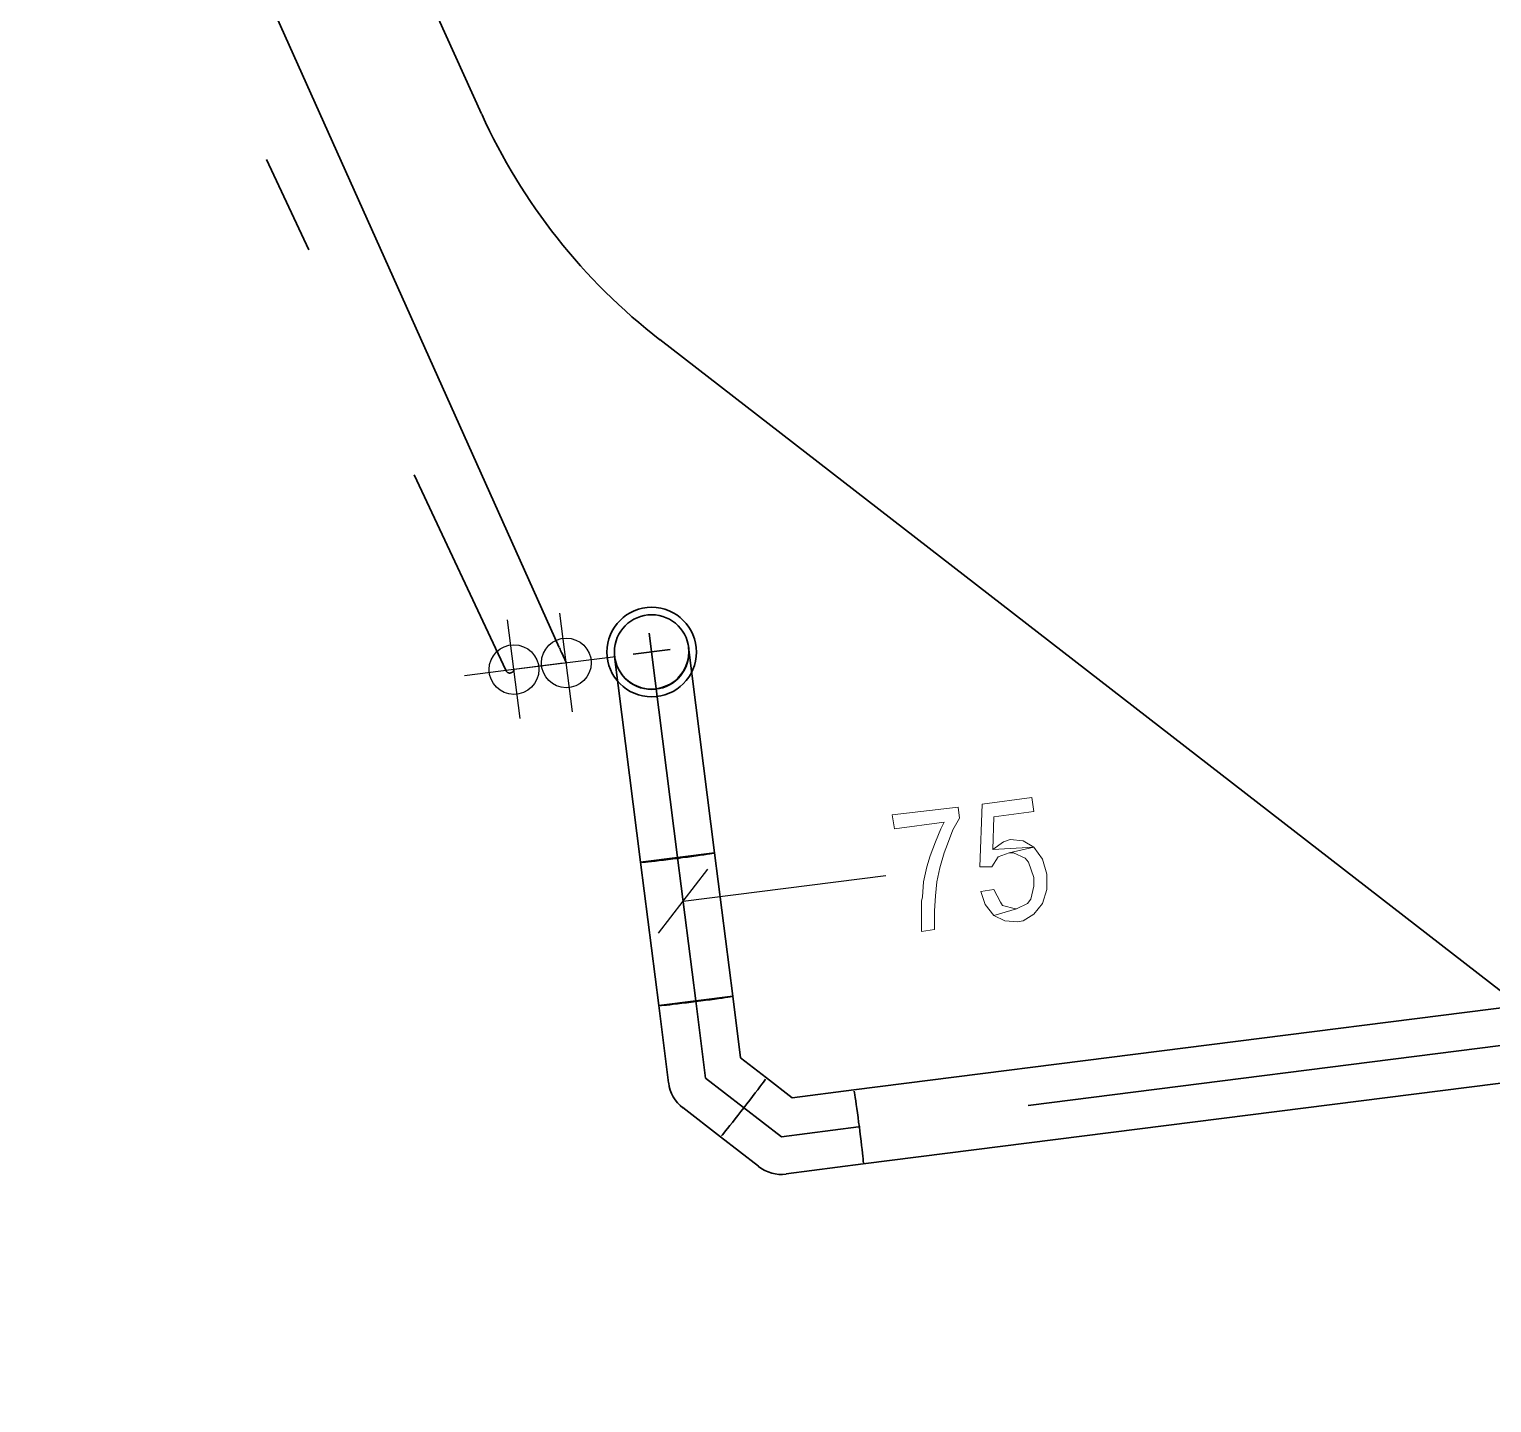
# Model space of a CAD drawing. Header units: metres. Extents: x 2713732.4 to 2713757.2, y 1226081.6 to 1226111.3.
# Drawn here: x 2713741.28 to 2713742.75, y 1226096.19 to 1226097.571 of the extents above; entities that cross this region are included whole.
import ezdxf

# ---------------------------------------------------------------- set-up
doc = ezdxf.new("R2010")
doc.units = ezdxf.units.M
doc.linetypes.add('DASHDOT', pattern=[1, 0.5, -0.25, 0, -0.25])
doc.linetypes.add('HIDDENX2', pattern=[0.75, 0.5, -0.25])
doc.layers.add('einlagen_boden_erstes_og', color=7, linetype='Continuous', true_color=0x000000)

msp = doc.modelspace()

# ---------------------------------------------------------------- linework, layer by layer
at = {"layer": 'einlagen_boden_erstes_og', "color": 96, "linetype": 'Continuous', "lineweight": 35, "true_color": 0x008000, "extrusion": (0.000477202, 0.001815, 0.999998)}
for p, q in [((2713741.7348, 1226097.4856, -0.1707), (2713740.3733, 1226100.4909, -0.1755)), ((2713740.3667, 1226100.1761, -0.1749), (2713741.8129, 1226096.9492, -0.1698)), ((2713742.7602, 1226096.6032, -0.1696), (2713741.9139, 1226097.2589, -0.1704)), ((2713741.8153, 1226096.9439, -0.1697), (2713741.8198, 1226096.9341, -0.1697))]:
    msp.add_line(p, q, dxfattribs=at)
at = {"layer": 'einlagen_boden_erstes_og', "color": 1, "linetype": 'DASHDOT', "lineweight": 35, "true_color": 0xff0000, "extrusion": (0.000477202, 0.001815, 0.999998)}
msp.add_line((2713740.2671, 1226100.111, -0.1748), (2713741.7591, 1226096.9265, -0.1697), dxfattribs=at)
at = {"layer": 'einlagen_boden_erstes_og', "color": 7, "linetype": 'DASHDOT', "lineweight": 25, "extrusion": (0.000477202, 0.001815, 0.999998)}
for p, q in [((2713741.8261, 1226096.8845, -0.1696), (2713741.8135, 1226096.9837, -0.1698)), ((2713741.7735, 1226096.8779, -0.1696), (2713741.7609, 1226096.9771, -0.1698)), ((2713741.7702, 1226096.9278, -0.1697), (2713741.8694, 1226096.9404, -0.1698)), ((2713741.7176, 1226096.9212, -0.1697), (2713741.8168, 1226096.9338, -0.1697))]:
    msp.add_line(p, q, dxfattribs=at)
at = {"layer": 'einlagen_boden_erstes_og', "color": 36, "linetype": 'DASHDOT', "lineweight": 35, "true_color": 0x6a4015, "extrusion": (0.000477202, 0.001815, 0.999998)}
for p, q in [((2713741.9032, 1226096.9636, -0.1698), (2713741.9079, 1226096.9264, -0.1698)), ((2713741.9242, 1226096.9474, -0.1698), (2713741.887, 1226096.9427, -0.1698)), ((2713741.9056, 1226096.945, -0.1698), (2713741.9318, 1226096.7382, -0.1694)), ((2713741.9501, 1226096.5942, -0.1692), (2713741.9318, 1226096.7382, -0.1694)), ((2713741.96, 1226096.5166, -0.169), (2713741.9501, 1226096.5942, -0.1692)), ((2713742.7803, 1226096.552, -0.1695), (2713742.1137, 1226096.4674, -0.169)), ((2713741.96, 1226096.5166, -0.169), (2713741.9981, 1226096.4871, -0.169)), ((2713742.0361, 1226096.4576, -0.169), (2713741.9981, 1226096.4871, -0.169)), ((2713742.0361, 1226096.4576, -0.169), (2713742.1137, 1226096.4674, -0.169))]:
    msp.add_line(p, q, dxfattribs=at)
at = {"layer": 'einlagen_boden_erstes_og', "color": 36, "linetype": 'Continuous', "lineweight": 35, "true_color": 0x6a4015, "extrusion": (0.000477202, 0.001815, 0.999998)}
for p, q in [((2713741.8684, 1226096.9403, -0.1698), (2713741.8946, 1226096.7335, -0.1694)), ((2713741.8693, 1226096.9355, -0.1698), (2713741.8684, 1226096.9403, -0.1698)), ((2713741.9427, 1226096.94, -0.1698), (2713741.9418, 1226096.9351, -0.1698)), ((2713741.9431, 1226096.9448, -0.1698), (2713741.9427, 1226096.94, -0.1698)), ((2713741.969, 1226096.7429, -0.1695), (2713741.9428, 1226096.9497, -0.1698)), ((2713741.9428, 1226096.9497, -0.1698), (2713741.9431, 1226096.9448, -0.1698)), ((2713741.8709, 1226096.9308, -0.1697), (2713741.8693, 1226096.9355, -0.1698)), ((2713741.873, 1226096.9264, -0.1697), (2713741.8709, 1226096.9308, -0.1697)), ((2713741.8757, 1226096.9223, -0.1697), (2713741.873, 1226096.9264, -0.1697)), ((2713741.938, 1226096.9261, -0.1698), (2713741.9352, 1226096.9221, -0.1698)), ((2713741.9402, 1226096.9305, -0.1698), (2713741.938, 1226096.9261, -0.1698)), ((2713741.9418, 1226096.9351, -0.1698), (2713741.9402, 1226096.9305, -0.1698)), ((2713741.8789, 1226096.9186, -0.1697), (2713741.8757, 1226096.9223, -0.1697)), ((2713741.8826, 1226096.9154, -0.1697), (2713741.8789, 1226096.9186, -0.1697)), ((2713741.8867, 1226096.9126, -0.1697), (2713741.8826, 1226096.9154, -0.1697)), ((2713741.8911, 1226096.9104, -0.1697), (2713741.8867, 1226096.9126, -0.1697)), ((2713741.8957, 1226096.9088, -0.1697), (2713741.8911, 1226096.9104, -0.1697)), ((2713741.9005, 1226096.9079, -0.1697), (2713741.8957, 1226096.9088, -0.1697)), ((2713741.9054, 1226096.9075, -0.1697), (2713741.9005, 1226096.9079, -0.1697)), ((2713741.9103, 1226096.9078, -0.1697), (2713741.9054, 1226096.9075, -0.1697)), ((2713741.9151, 1226096.9088, -0.1697), (2713741.9103, 1226096.9078, -0.1697)), ((2713741.9198, 1226096.9103, -0.1697), (2713741.9151, 1226096.9088, -0.1697)), ((2713741.9242, 1226096.9125, -0.1697), (2713741.9198, 1226096.9103, -0.1697)), ((2713741.9283, 1226096.9152, -0.1697), (2713741.9242, 1226096.9125, -0.1697)), ((2713741.932, 1226096.9184, -0.1698), (2713741.9283, 1226096.9152, -0.1697)), ((2713741.9352, 1226096.9221, -0.1698), (2713741.932, 1226096.9184, -0.1698)), ((2713741.8946, 1226096.7335, -0.1694), (2713741.969, 1226096.7429, -0.1695)), ((2713741.8946, 1226096.7335, -0.1694), (2713741.969, 1226096.7429, -0.1695)), ((2713741.8946, 1226096.7335, -0.1694), (2713741.9129, 1226096.5895, -0.1691)), ((2713741.8975, 1226096.7335, -0.1694), (2713741.8959, 1226096.7334, -0.1694)), ((2713741.8997, 1226096.7337, -0.1694), (2713741.8975, 1226096.7335, -0.1694)), ((2713741.9024, 1226096.734, -0.1694), (2713741.8997, 1226096.7337, -0.1694)), ((2713741.9056, 1226096.7343, -0.1694), (2713741.9024, 1226096.734, -0.1694)), ((2713741.9093, 1226096.7347, -0.1694), (2713741.9056, 1226096.7343, -0.1694)), ((2713741.9133, 1226096.7352, -0.1694), (2713741.9093, 1226096.7347, -0.1694)), ((2713741.9177, 1226096.7357, -0.1694), (2713741.9133, 1226096.7352, -0.1694)), ((2713741.9223, 1226096.7362, -0.1694), (2713741.9177, 1226096.7357, -0.1694)), ((2713741.9271, 1226096.7368, -0.1694), (2713741.9223, 1226096.7362, -0.1694)), ((2713741.9319, 1226096.7374, -0.1694), (2713741.9271, 1226096.7368, -0.1694)), ((2713741.9368, 1226096.7381, -0.1694), (2713741.9319, 1226096.7374, -0.1694)), ((2713741.9416, 1226096.7387, -0.1694), (2713741.9368, 1226096.7381, -0.1694)), ((2713741.9462, 1226096.7393, -0.1694), (2713741.9416, 1226096.7387, -0.1694)), ((2713741.9505, 1226096.7399, -0.1694), (2713741.9462, 1226096.7393, -0.1694)), ((2713741.9546, 1226096.7405, -0.1694), (2713741.9505, 1226096.7399, -0.1694)), ((2713741.9582, 1226096.741, -0.1694), (2713741.9546, 1226096.7405, -0.1694)), ((2713741.9614, 1226096.7415, -0.1694), (2713741.9582, 1226096.741, -0.1694)), ((2713741.9641, 1226096.7419, -0.1695), (2713741.9614, 1226096.7415, -0.1694)), ((2713741.9662, 1226096.7423, -0.1695), (2713741.9641, 1226096.7419, -0.1695)), ((2713741.9678, 1226096.7425, -0.1695), (2713741.9662, 1226096.7423, -0.1695)), ((2713741.9873, 1226096.5989, -0.1692), (2713741.969, 1226096.7429, -0.1695)), ((2713741.9129, 1226096.5895, -0.1691), (2713741.9873, 1226096.5989, -0.1692)), ((2713741.9873, 1226096.5989, -0.1692), (2713741.9129, 1226096.5895, -0.1691)), ((2713741.9228, 1226096.5119, -0.169), (2713741.9129, 1226096.5895, -0.1691)), ((2713741.9142, 1226096.5894, -0.1692), (2713741.9158, 1226096.5896, -0.1692)), ((2713741.9158, 1226096.5896, -0.1692), (2713741.9179, 1226096.5897, -0.1692)), ((2713741.9179, 1226096.5897, -0.1692), (2713741.9207, 1226096.59, -0.1692)), ((2713741.9207, 1226096.59, -0.1692), (2713741.9239, 1226096.5903, -0.1692)), ((2713741.9239, 1226096.5903, -0.1692), (2713741.9275, 1226096.5907, -0.1692)), ((2713741.9275, 1226096.5907, -0.1692), (2713741.9316, 1226096.5912, -0.1692)), ((2713741.9316, 1226096.5912, -0.1692), (2713741.936, 1226096.5917, -0.1692)), ((2713741.936, 1226096.5917, -0.1692), (2713741.9406, 1226096.5923, -0.1692)), ((2713741.9406, 1226096.5923, -0.1692), (2713741.9453, 1226096.5928, -0.1692)), ((2713741.9453, 1226096.5928, -0.1692), (2713741.9502, 1226096.5935, -0.1692)), ((2713741.9502, 1226096.5935, -0.1692), (2713741.9551, 1226096.5941, -0.1692)), ((2713741.9551, 1226096.5941, -0.1692), (2713741.9598, 1226096.5947, -0.1692)), ((2713741.9598, 1226096.5947, -0.1692), (2713741.9644, 1226096.5953, -0.1692)), ((2713741.9644, 1226096.5953, -0.1692), (2713741.9688, 1226096.5959, -0.1692)), ((2713741.9688, 1226096.5959, -0.1692), (2713741.9728, 1226096.5965, -0.1692)), ((2713741.9728, 1226096.5965, -0.1692), (2713741.9765, 1226096.597, -0.1692)), ((2713741.9765, 1226096.597, -0.1692), (2713741.9797, 1226096.5975, -0.1692)), ((2713741.9797, 1226096.5975, -0.1692), (2713741.9824, 1226096.5979, -0.1692)), ((2713741.9824, 1226096.5979, -0.1692), (2713741.9845, 1226096.5983, -0.1692)), ((2713741.9845, 1226096.5983, -0.1692), (2713741.9861, 1226096.5986, -0.1692)), ((2713741.9873, 1226096.5989, -0.1692), (2713741.9952, 1226096.5368, -0.1691)), ((2713742.7756, 1226096.5892, -0.1696), (2713742.109, 1226096.5046, -0.1691)), ((2713741.9952, 1226096.5368, -0.1691), (2713742.021, 1226096.5167, -0.1691)), ((2713742.0182, 1226096.5126, -0.1691), (2713742.0165, 1226096.5104, -0.1691)), ((2713742.0194, 1226096.5144, -0.1691), (2713742.0182, 1226096.5126, -0.1691)), ((2713742.0203, 1226096.5156, -0.1691), (2713742.0194, 1226096.5144, -0.1691)), ((2713742.0468, 1226096.4967, -0.169), (2713742.021, 1226096.5167, -0.1691)), ((2713742.1184, 1226096.4302, -0.169), (2713742.7851, 1226096.5148, -0.1694)), ((2713742.0072, 1226096.4981, -0.169), (2713742.0044, 1226096.4945, -0.169)), ((2713742.0072, 1226096.4981, -0.169), (2713742.0099, 1226096.5016, -0.169)), ((2713742.0124, 1226096.5049, -0.169), (2713742.0099, 1226096.5016, -0.169)), ((2713742.0146, 1226096.5078, -0.1691), (2713742.0124, 1226096.5049, -0.169)), ((2713742.0146, 1226096.5078, -0.1691), (2713742.0165, 1226096.5104, -0.1691)), ((2713742.109, 1226096.5046, -0.1691), (2713742.0468, 1226096.4967, -0.169)), ((2713742.1093, 1226096.5034, -0.1691), (2713742.1096, 1226096.5018, -0.1691)), ((2713742.1096, 1226096.5018, -0.1691), (2713742.1093, 1226096.5034, -0.1691)), ((2713742.1096, 1226096.5018, -0.1691), (2713742.11, 1226096.4997, -0.1691)), ((2713742.11, 1226096.4997, -0.1691), (2713742.1096, 1226096.5018, -0.1691)), ((2713742.11, 1226096.4997, -0.1691), (2713742.1104, 1226096.497, -0.1691)), ((2713742.1104, 1226096.497, -0.1691), (2713742.11, 1226096.4997, -0.1691)), ((2713742.1104, 1226096.497, -0.1691), (2713742.1109, 1226096.4938, -0.1691)), ((2713742.1109, 1226096.4938, -0.1691), (2713742.1104, 1226096.497, -0.1691)), ((2713741.9751, 1226096.4575, -0.1689), (2713741.937, 1226096.487, -0.169)), ((2713741.9925, 1226096.4791, -0.169), (2713741.9955, 1226096.4829, -0.169)), ((2713741.9985, 1226096.4868, -0.169), (2713741.9955, 1226096.4829, -0.169)), ((2713742.0015, 1226096.4906, -0.169), (2713741.9985, 1226096.4868, -0.169)), ((2713742.0044, 1226096.4945, -0.169), (2713742.0015, 1226096.4906, -0.169)), ((2713742.1109, 1226096.4938, -0.1691), (2713742.1114, 1226096.4901, -0.1691)), ((2713742.1114, 1226096.4901, -0.1691), (2713742.1109, 1226096.4938, -0.1691)), ((2713742.1114, 1226096.4901, -0.1691), (2713742.112, 1226096.4861, -0.1691)), ((2713742.112, 1226096.4861, -0.1691), (2713742.1114, 1226096.4901, -0.1691)), ((2713742.112, 1226096.4861, -0.1691), (2713742.1126, 1226096.4817, -0.169)), ((2713742.1126, 1226096.4817, -0.169), (2713742.112, 1226096.4861, -0.1691)), ((2713742.1126, 1226096.4817, -0.169), (2713742.1132, 1226096.4771, -0.169)), ((2713742.1132, 1226096.4771, -0.169), (2713742.1126, 1226096.4817, -0.169)), ((2713741.9844, 1226096.4688, -0.169), (2713741.9821, 1226096.4659, -0.169)), ((2713741.9844, 1226096.4688, -0.169), (2713741.9869, 1226096.472, -0.169)), ((2713741.9896, 1226096.4755, -0.169), (2713741.9869, 1226096.472, -0.169)), ((2713741.9925, 1226096.4791, -0.169), (2713741.9896, 1226096.4755, -0.169)), ((2713742.1132, 1226096.4771, -0.169), (2713742.1138, 1226096.4724, -0.169)), ((2713742.1138, 1226096.4724, -0.169), (2713742.1132, 1226096.4771, -0.169)), ((2713742.1138, 1226096.4724, -0.169), (2713742.1145, 1226096.4675, -0.169)), ((2713742.1145, 1226096.4675, -0.169), (2713742.1138, 1226096.4724, -0.169)), ((2713742.1145, 1226096.4675, -0.169), (2713742.1151, 1226096.4627, -0.169)), ((2713742.1151, 1226096.4627, -0.169), (2713742.1145, 1226096.4675, -0.169)), ((2713741.9751, 1226096.4575, -0.1689), (2713742.0132, 1226096.4279, -0.1689)), ((2713741.977, 1226096.4596, -0.1689), (2713741.976, 1226096.4584, -0.1689)), ((2713741.9784, 1226096.4613, -0.1689), (2713741.977, 1226096.4596, -0.1689)), ((2713741.9784, 1226096.4613, -0.1689), (2713741.9801, 1226096.4634, -0.169)), ((2713741.9821, 1226096.4659, -0.169), (2713741.9801, 1226096.4634, -0.169)), ((2713742.1151, 1226096.4627, -0.169), (2713742.1157, 1226096.4579, -0.169)), ((2713742.1157, 1226096.4579, -0.169), (2713742.1151, 1226096.4627, -0.169)), ((2713742.1157, 1226096.4579, -0.169), (2713742.1162, 1226096.4533, -0.169)), ((2713742.1162, 1226096.4533, -0.169), (2713742.1157, 1226096.4579, -0.169)), ((2713742.1162, 1226096.4533, -0.169), (2713742.1167, 1226096.4489, -0.169)), ((2713742.1167, 1226096.4489, -0.169), (2713742.1162, 1226096.4533, -0.169)), ((2713742.1167, 1226096.4489, -0.169), (2713742.1172, 1226096.4449, -0.169)), ((2713742.1172, 1226096.4449, -0.169), (2713742.1167, 1226096.4489, -0.169)), ((2713742.1172, 1226096.4449, -0.169), (2713742.1176, 1226096.4412, -0.169)), ((2713742.1176, 1226096.4412, -0.169), (2713742.1172, 1226096.4449, -0.169)), ((2713742.1176, 1226096.4412, -0.169), (2713742.1179, 1226096.438, -0.169)), ((2713742.1179, 1226096.438, -0.169), (2713742.1176, 1226096.4412, -0.169)), ((2713742.1179, 1226096.438, -0.169), (2713742.1182, 1226096.4353, -0.169)), ((2713742.1182, 1226096.4353, -0.169), (2713742.1179, 1226096.438, -0.169)), ((2713742.0409, 1226096.4204, -0.1689), (2713742.1184, 1226096.4302, -0.169)), ((2713742.1182, 1226096.4353, -0.169), (2713742.1184, 1226096.4331, -0.169)), ((2713742.1184, 1226096.4331, -0.169), (2713742.1182, 1226096.4353, -0.169)), ((2713742.1184, 1226096.4331, -0.169), (2713742.1185, 1226096.4315, -0.169)), ((2713742.1185, 1226096.4315, -0.169), (2713742.1184, 1226096.4331, -0.169))]:
    msp.add_line(p, q, dxfattribs=at)
at = {"layer": 'einlagen_boden_erstes_og', "color": 7, "linetype": 'Continuous', "lineweight": 25, "extrusion": (0.000477202, 0.001815, 0.999998)}
for p, q in [((2713741.9125, 1226096.6623, -0.1693), (2713741.9623, 1226096.7266, -0.1694)), ((2713741.9374, 1226096.6944, -0.1694), (2713742.1412, 1226096.7203, -0.1695))]:
    msp.add_line(p, q, dxfattribs=at)
at = {"layer": 'einlagen_boden_erstes_og', "color": 7, "lineweight": 0}
for points in [[(2713742.2877, 1226096.7985), (2713742.2378, 1226096.792), (2713742.2356, 1226096.729), (2713742.2476, 1226096.729), (2713742.2541, 1226096.7388), (2713742.2649, 1226096.7431), (2713742.2899, 1226096.7486), (2713742.2486, 1226096.7464), (2713742.2497, 1226096.779), (2713742.2899, 1226096.7844)], [(2713742.2139, 1226096.7888), (2713742.1476, 1226096.7812), (2713742.1498, 1226096.767), (2713742.1998, 1226096.7736), (2713742.1965, 1226096.767), (2713742.1911, 1226096.754), (2713742.1856, 1226096.7399), (2713742.1824, 1226096.729), (2713742.1791, 1226096.7138), (2713742.178, 1226096.6986), (2713742.177, 1226096.6943), (2713742.177, 1226096.678), (2713742.177, 1226096.6638), (2713742.19, 1226096.666), (2713742.19, 1226096.6682), (2713742.19, 1226096.6845), (2713742.1911, 1226096.6997), (2713742.1922, 1226096.7138), (2713742.1954, 1226096.7279), (2713742.1998, 1226096.7431), (2713742.203, 1226096.7518), (2713742.2085, 1226096.7659), (2713742.215, 1226096.7779)], [(2713742.266, 1226096.7562), (2713742.2595, 1226096.754), (2713742.2486, 1226096.7464), (2713742.2899, 1226096.7486), (2713742.2791, 1226096.7551)], [(2713742.2899, 1226096.7486), (2713742.2649, 1226096.7431), (2713742.2693, 1226096.7431), (2713742.2812, 1226096.7377), (2713742.2845, 1226096.7334), (2713742.2899, 1226096.7182), (2713742.2899, 1226096.7095), (2713742.2867, 1226096.6964), (2713742.2834, 1226096.6921), (2713742.2725, 1226096.6867), (2713742.2497, 1226096.6801), (2713742.2606, 1226096.6747), (2713742.2736, 1226096.6736), (2713742.2791, 1226096.6747), (2713742.2899, 1226096.6812), (2713742.2986, 1226096.6921), (2713742.303, 1226096.7062), (2713742.303, 1226096.7214), (2713742.303, 1226096.7214), (2713742.2986, 1226096.7366)], [(2713742.2497, 1226096.7062), (2713742.2367, 1226096.704), (2713742.241, 1226096.691), (2713742.2497, 1226096.6801), (2713742.2725, 1226096.6867), (2713742.2715, 1226096.6867), (2713742.2584, 1226096.6899), (2713742.2562, 1226096.6932)]]:
    msp.add_lwpolyline(points, close=True, dxfattribs=at)
at = {"layer": 'einlagen_boden_erstes_og', "color": 36, "linetype": 'Continuous', "lineweight": 35, "true_color": 0x6a4015, "extrusion": (0.000477202, 0.001815, 0.999998)}
for radius in [0.045, 0.0375]:
    msp.add_circle((2713741.5967, 1226092.5745, 3520.5086), radius, dxfattribs=at)
at = {"layer": 'einlagen_boden_erstes_og', "color": 36, "linetype": 'HIDDENX2', "lineweight": 35, "true_color": 0x6a4015, "extrusion": (0.000477202, 0.001815, 0.999998)}
msp.add_circle((2713741.5967, 1226092.5745, 3520.5086), 0.0375, dxfattribs=at)
at = {"layer": 'einlagen_boden_erstes_og', "color": 1, "linetype": 'Continuous', "lineweight": 25, "true_color": 0xff0000, "extrusion": (0.000477202, 0.001815, 0.999998)}
msp.add_circle((2713741.4583, 1226092.5569, 3520.5086), 0.025, dxfattribs=at)
at = {"layer": 'einlagen_boden_erstes_og', "color": 96, "linetype": 'Continuous', "lineweight": 25, "true_color": 0x008000, "extrusion": (0.000477202, 0.001815, 0.999998)}
msp.add_circle((2713741.5109, 1226092.5636, 3520.5086), 0.025, dxfattribs=at)
at = {"layer": 'einlagen_boden_erstes_og', "color": 96, "linetype": 'Continuous', "lineweight": 35, "true_color": 0x008000, "extrusion": (0.000477202, 0.001815, 0.999998)}
for centre, start, end in [((2713741.9725, 1226093.3626, 3520.5086), 204.3722, 232.2325), ((2713742.0515, 1226092.8241, 3520.5086), 204.1401, 204.7)]:
    msp.add_arc(centre, 0.6, start, end, dxfattribs=at)
at = {"layer": 'einlagen_boden_erstes_og', "color": 1, "linetype": 'DASHDOT', "lineweight": 35, "true_color": 0xff0000, "extrusion": (0.000477202, 0.001815, 0.999998)}
msp.add_arc((2713741.4541, 1226092.5577, 3520.5086), 0.00428, 205.1036, 349.0831, dxfattribs=at)
at = {"layer": 'einlagen_boden_erstes_og', "color": 36, "linetype": 'Continuous', "lineweight": 35, "true_color": 0x6a4015, "extrusion": (0.000477202, 0.001815, 0.999998)}
for centre, start, end in [((2713741.651, 1226092.1461, 3520.5086), 187.2323, 232.2266), ((2713741.7272, 1226092.087, 3520.5086), 232.2266, 277.2323)]:
    msp.add_arc(centre, 0.0375, start, end, dxfattribs=at)
at = {"layer": 'einlagen_boden_erstes_og', "color": 1, "linetype": 'Continuous', "lineweight": 35, "true_color": 0xff0000, "extrusion": (0.000477202, 0.001815, 0.999998)}
msp.add_arc((2713742.3496, 1226091.2887, 3520.5086), 0.5202, 7.2325, 97.2325, dxfattribs=at)

doc.saveas('drawing.dxf')
